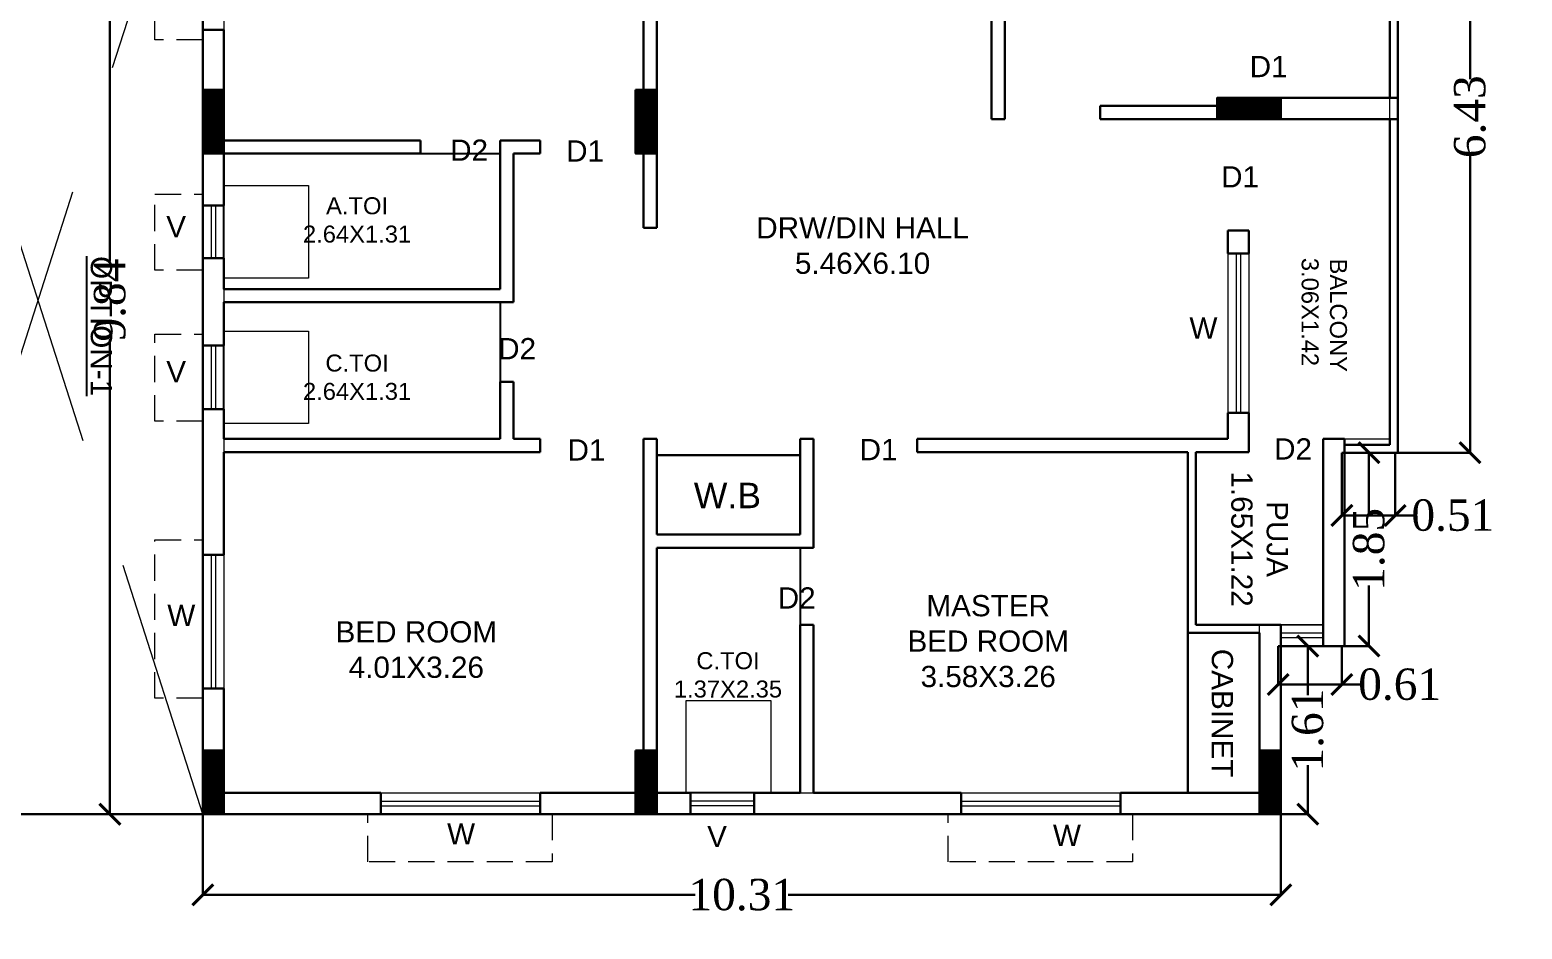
# Model space of a CAD drawing. Header units: metres. Extents: x 0 to 63445, y 32361 to 32804.
# Drawn here: x 63221.19 to 63235.47, y 32584.87 to 32593.47 of the extents above; entities that cross this region are included whole.
import ezdxf

# ---------------------------------------------------------------- set-up
doc = ezdxf.new("R2010")
doc.units = ezdxf.units.M
doc.header["$MEASUREMENT"] = 0
doc.header["$PDMODE"] = 34
doc.header["$PDSIZE"] = -10
for name, pattern in [('CONTINULUS', [0]), ('DASHED', [0.75, 0.5, -0.25]), ('DASHED2', [0.375, 0.25, -0.125])]:
    doc.linetypes.add(name, pattern=pattern)
doc.layers.get('0').update_dxf_attribs({"lineweight": 25})
doc.layers.add('BLK_1_FLR_5_BATH', color=3, linetype='Continuous', plot=False)
for name, color, linetype, lineweight in [('BLK_1_FLR_5_BLT_UP_AREA', 14, 'DASHED', 9), ('BLK_1_FLR_5_BLT_UP_AREA_DEDUCT', 41, 'DASHED', 9), ('BLK_1_FLR_5_UNITFA', 7, 'Continuous', 0), ('BLK_1_FLR_5_WATER_CLOSET', 7, 'Continuous', 0), ('COLUMN', 1, 'Continuous', 30), ('hatch', 251, 'Continuous', 20), ('TEXT-2', 65, 'Continuous', 18), ('wall', 7, 'Continuous', 30), ('window', 154, 'Continuous', 9)]:
    doc.layers.add(name, color=color, linetype=linetype, lineweight=lineweight)
doc.layers.add('text', color=65, linetype='Continuous')
doc.styles.add('AutoDCRFont', font='arial.ttf')
doc.styles.get("Standard").update_dxf_attribs({"font": 'arial.ttf', "height": 0.4})
doc.styles.add('TNR', font='times.ttf', dxfattribs={"height": 0.5})
doc.dimstyles.new('ARCHANA', dxfattribs={"dimscale": 0, "dimtxt": 0.5, "dimasz": 0.5, "dimexe": 0, "dimexo": 0, "dimgap": 0, "dimtad": 0, "dimzin": 0, "dimdsep": 46, "dimtxsty": 'TNR', "dimblk": 'ARCHTICK', "dimcen": 0.09, "dimclrd": 36, "dimclre": 36, "dimclrt": 7, "dimadec": 0, "dimazin": 0, "dimtfac": 1, "dimtofl": 0, "dimtmove": 0, "dimatfit": 3, "dimldrblk": 'ARCHTICK', "dimfxl": 1, "dimfrac": 2, "dimtolj": 1, "dimtzin": 0, "dimlwd": -1, "dimlwe": -1, "dimarcsym": 0})

# ---------------------------------------------------------------- blocks, each defined once
blk = doc.blocks.new('A$C7D115503')
at = {"layer": 'COLUMN', "ltscale": 3}
h = blk.add_hatch(dxfattribs=at)
h.set_pattern_fill('ANSI31', color=256, style=0)
h.paths.add_polyline_path([(-14.36, -11.59), (-6.36, -11.59), (-6.36, 12.41), (-14.36, 12.41)])
at = {"layer": 'COLUMN', "ltscale": 0.05}
for p, q in [((-14.36, 12.41), (-6.36, 12.41)), ((-14.36, 12.41), (-14.36, -11.59)), ((-6.36, 12.41), (-6.36, -11.59)), ((-6.36, -11.59), (-14.36, -11.59))]:
    blk.add_line(p, q, dxfattribs=at)
blk = doc.blocks.new('_ArchTick')
at = {"color": 0, "linetype": 'ByBlock', "const_width": 0.15}
blk.add_lwpolyline([(-0.5, -0.5), (0.5, 0.5)], dxfattribs=at)
blk = doc.blocks.new('*D614')
at = {"layer": 'Defpoints', "color": 0, "ltscale": 0.5, "transparency": 16777216}
for p in [(63222.843, 32595.807), (63221.955, 32585.968), (63222.843, 32585.968)]:
    blk.add_point(p, dxfattribs=at)
at = {"layer": 'wall', "color": 36, "ltscale": 0.5, "transparency": 16777216}
for p, q in [((63222.843, 32595.807), (63221.955, 32595.807)), ((63221.955, 32595.807), (63221.955, 32591.259)), ((63221.955, 32585.968), (63221.955, 32590.516)), ((63222.843, 32585.968), (63221.955, 32585.968))]:
    blk.add_line(p, q, dxfattribs=at)
at = {"layer": 'wall', "color": 36, "ltscale": 0.5, "transparency": 16777216, "xscale": 0.2, "yscale": 0.2, "zscale": 0.2}
for p, rotation in [((63221.955, 32595.807), 90), ((63221.955, 32585.968), 270)]:
    blk.add_blockref('_ArchTick', p, dxfattribs=dict(at, rotation=rotation))
at = {"layer": 'wall', "color": 7, "ltscale": 0.5, "transparency": 16777216, "insert": (63221.955, 32590.887), "char_height": 0.5, "attachment_point": 5, "rotation": 90, "style": 'TNR'}
blk.add_mtext('\\A1;{\\H0.6x;9.84}', dxfattribs=at)
blk = doc.blocks.new('*D615')
at = {"layer": 'Defpoints', "color": 0, "ltscale": 0.5, "transparency": 16777216}
for p in [(63222.843, 32585.968), (63233.157, 32585.968), (63233.157, 32585.196)]:
    blk.add_point(p, dxfattribs=at)
at = {"layer": 'wall', "color": 36, "ltscale": 0.5, "transparency": 16777216}
for p, q in [((63222.843, 32585.968), (63222.843, 32585.196)), ((63233.157, 32585.968), (63233.157, 32585.196)), ((63222.843, 32585.196), (63227.554, 32585.196)), ((63233.157, 32585.196), (63228.445, 32585.196))]:
    blk.add_line(p, q, dxfattribs=at)
at = {"layer": 'wall', "color": 36, "ltscale": 0.5, "transparency": 16777216, "xscale": 0.2, "yscale": 0.2, "zscale": 0.2, "rotation": 180}
blk.add_blockref('_ArchTick', (63222.843, 32585.196), dxfattribs=at)
at = {"layer": 'wall', "color": 36, "ltscale": 0.5, "transparency": 16777216, "xscale": 0.2, "yscale": 0.2, "zscale": 0.2}
blk.add_blockref('_ArchTick', (63233.157, 32585.196), dxfattribs=at)
at = {"layer": 'wall', "color": 7, "ltscale": 0.5, "transparency": 16777216, "insert": (63228, 32585.196), "char_height": 0.5, "attachment_point": 5, "style": 'TNR'}
blk.add_mtext('\\A1;{\\H0.6x;10.31}', dxfattribs=at)
blk = doc.blocks.new('*D616')
at = {"layer": 'Defpoints', "color": 0, "ltscale": 0.5, "transparency": 16777216}
for p in [(63234.251, 32595.858), (63234.251, 32589.427), (63234.967, 32589.427)]:
    blk.add_point(p, dxfattribs=at)
at = {"layer": 'wall', "color": 36, "ltscale": 0.5, "transparency": 16777216}
for p, q in [((63234.251, 32595.858), (63234.967, 32595.858)), ((63234.967, 32595.858), (63234.967, 32593.002)), ((63234.967, 32589.427), (63234.967, 32592.283)), ((63234.251, 32589.427), (63234.967, 32589.427))]:
    blk.add_line(p, q, dxfattribs=at)
at = {"layer": 'wall', "color": 36, "ltscale": 0.5, "transparency": 16777216, "xscale": 0.2, "yscale": 0.2, "zscale": 0.2}
for p, rotation in [((63234.967, 32595.858), 90), ((63234.967, 32589.427), 270)]:
    blk.add_blockref('_ArchTick', p, dxfattribs=dict(at, rotation=rotation))
at = {"layer": 'wall', "color": 7, "ltscale": 0.5, "transparency": 16777216, "insert": (63234.967, 32592.642), "char_height": 0.5, "attachment_point": 5, "rotation": 90, "style": 'TNR'}
blk.add_mtext('\\A1;{\\H0.6x;6.43}', dxfattribs=at)
blk = doc.blocks.new('*D617')
at = {"layer": 'Defpoints', "color": 0, "ltscale": 0.5, "transparency": 16777216}
for p in [(63233.741, 32589.427), (63234.251, 32589.427), (63234.251, 32588.827)]:
    blk.add_point(p, dxfattribs=at)
at = {"layer": 'wall', "color": 36, "ltscale": 0.5, "transparency": 16777216}
for p, q in [((63233.741, 32589.427), (63233.741, 32588.827)), ((63234.251, 32589.427), (63234.251, 32588.827)), ((63233.741, 32588.827), (63234.251, 32588.827)), ((63234.251, 32588.827), (63234.451, 32588.827))]:
    blk.add_line(p, q, dxfattribs=at)
at = {"layer": 'wall', "color": 36, "ltscale": 0.5, "transparency": 16777216, "xscale": 0.2, "yscale": 0.2, "zscale": 0.2, "rotation": 180}
blk.add_blockref('_ArchTick', (63233.741, 32588.827), dxfattribs=at)
at = {"layer": 'wall', "color": 36, "ltscale": 0.5, "transparency": 16777216, "xscale": 0.2, "yscale": 0.2, "zscale": 0.2}
blk.add_blockref('_ArchTick', (63234.251, 32588.827), dxfattribs=at)
at = {"layer": 'wall', "color": 7, "ltscale": 0.5, "transparency": 16777216, "insert": (63234.803, 32588.827), "char_height": 0.5, "attachment_point": 5, "style": 'TNR'}
blk.add_mtext('\\A1;{\\H0.6x;0.51}', dxfattribs=at)
blk = doc.blocks.new('*D618')
at = {"layer": 'Defpoints', "color": 0, "ltscale": 0.5, "transparency": 16777216}
for p in [(63233.741, 32589.427), (63233.741, 32587.577), (63234, 32587.577)]:
    blk.add_point(p, dxfattribs=at)
at = {"layer": 'wall', "color": 36, "ltscale": 0.5, "transparency": 16777216}
for p, q in [((63233.741, 32589.427), (63234, 32589.427)), ((63234, 32589.427), (63234, 32588.849)), ((63234, 32587.577), (63234, 32588.155)), ((63233.741, 32587.577), (63234, 32587.577))]:
    blk.add_line(p, q, dxfattribs=at)
at = {"layer": 'wall', "color": 36, "ltscale": 0.5, "transparency": 16777216, "xscale": 0.2, "yscale": 0.2, "zscale": 0.2}
for p, rotation in [((63234, 32589.427), 90), ((63234, 32587.577), 270)]:
    blk.add_blockref('_ArchTick', p, dxfattribs=dict(at, rotation=rotation))
at = {"layer": 'wall', "color": 7, "ltscale": 0.5, "transparency": 16777216, "insert": (63234, 32588.502), "char_height": 0.5, "attachment_point": 5, "rotation": 90, "style": 'TNR'}
blk.add_mtext('\\A1;{\\H0.6x;1.85}', dxfattribs=at)
blk = doc.blocks.new('*D619')
at = {"layer": 'Defpoints', "color": 0, "ltscale": 0.5, "transparency": 16777216}
for p in [(63233.131, 32587.577), (63233.741, 32587.577), (63233.131, 32587.209)]:
    blk.add_point(p, dxfattribs=at)
at = {"layer": 'wall', "color": 36, "ltscale": 0.5, "transparency": 16777216}
for p, q in [((63233.131, 32587.577), (63233.131, 32587.209)), ((63233.741, 32587.577), (63233.741, 32587.209)), ((63233.131, 32587.209), (63233.741, 32587.209)), ((63233.741, 32587.209), (63233.941, 32587.209))]:
    blk.add_line(p, q, dxfattribs=at)
at = {"layer": 'wall', "color": 36, "ltscale": 0.5, "transparency": 16777216, "xscale": 0.2, "yscale": 0.2, "zscale": 0.2, "rotation": 180}
blk.add_blockref('_ArchTick', (63233.131, 32587.209), dxfattribs=at)
at = {"layer": 'wall', "color": 36, "ltscale": 0.5, "transparency": 16777216, "xscale": 0.2, "yscale": 0.2, "zscale": 0.2}
blk.add_blockref('_ArchTick', (63233.741, 32587.209), dxfattribs=at)
at = {"layer": 'wall', "color": 7, "ltscale": 0.5, "transparency": 16777216, "insert": (63234.294, 32587.209), "char_height": 0.5, "attachment_point": 5, "style": 'TNR'}
blk.add_mtext('\\A1;{\\H0.6x;0.61}', dxfattribs=at)
blk = doc.blocks.new('*D620')
at = {"layer": 'Defpoints', "color": 0, "ltscale": 0.5, "transparency": 16777216}
for p in [(63233.131, 32587.577), (63233.131, 32585.968), (63233.415, 32585.968)]:
    blk.add_point(p, dxfattribs=at)
at = {"layer": 'wall', "color": 36, "ltscale": 0.5, "transparency": 16777216}
for p, q in [((63233.131, 32587.577), (63233.415, 32587.577)), ((63233.415, 32587.577), (63233.415, 32587.107)), ((63233.415, 32585.968), (63233.415, 32586.438)), ((63233.131, 32585.968), (63233.415, 32585.968))]:
    blk.add_line(p, q, dxfattribs=at)
at = {"layer": 'wall', "color": 36, "ltscale": 0.5, "transparency": 16777216, "xscale": 0.2, "yscale": 0.2, "zscale": 0.2}
for p, rotation in [((63233.415, 32587.577), 90), ((63233.415, 32585.968), 270)]:
    blk.add_blockref('_ArchTick', p, dxfattribs=dict(at, rotation=rotation))
at = {"layer": 'wall', "color": 7, "ltscale": 0.5, "transparency": 16777216, "insert": (63233.415, 32586.773), "char_height": 0.5, "attachment_point": 5, "rotation": 90, "style": 'TNR'}
blk.add_mtext('\\A1;{\\H0.6x;1.61}', dxfattribs=at)

msp = doc.modelspace()

# ---------------------------------------------------------------- linework, layer by layer
at = {"layer": 'BLK_1_FLR_5_BATH', "color": 3}
for points in [[(63225.6891, 32590.9933), (63223.0458, 32590.9933), (63223.0458, 32592.2888), (63225.6891, 32592.2888)], [(63225.6891, 32589.5582), (63223.0458, 32589.5582), (63223.0458, 32590.8663), (63225.6891, 32590.8663)], [(63227.1877, 32588.5168), (63228.5593, 32588.5168), (63228.5593, 32586.1713), (63227.1877, 32586.1713)]]:
    msp.add_lwpolyline(points, close=True, dxfattribs=at)
at = {"layer": 'BLK_1_FLR_5_BLT_UP_AREA', "color": 14, "linetype": 'CONTINULUS', "ltscale": 0.05}
msp.add_lwpolyline([(63170.8973, 32585.9681), (63233.1569, 32585.9681), (63233.1569, 32587.5769), (63233.7665, 32587.5769), (63233.7665, 32589.4269), (63234.2761, 32589.4269), (63234.2761, 32595.8576), (63233.1569, 32595.8576), (63233.1569, 32598.2961), (63234.2761, 32598.2961), (63234.2761, 32604.7267), (63233.7665, 32604.7267), (63233.7665, 32606.5767), (63233.1569, 32606.5767), (63233.1569, 32608.1855), (63170.8973, 32608.1855)], dxfattribs=at)
at = {"layer": 'BLK_1_FLR_5_BLT_UP_AREA_DEDUCT', "color": 14, "linetype": 'Continuous'}
msp.add_lwpolyline([(63222.8426, 32585.9681), (63219.694, 32585.9692), (63219.694, 32595.8068), (63222.8426, 32595.8068)], close=True, dxfattribs=at)
at = {"layer": 'BLK_1_FLR_5_UNITFA', "color": 3, "ltscale": 0.5}
msp.add_lwpolyline([(63234.1999, 32595.7814), (63233.1569, 32595.7814), (63233.1569, 32595.6544), (63227.0607, 32595.6544), (63227.0607, 32595.8068), (63223.0458, 32595.8068), (63223.0458, 32586.1713), (63232.9537, 32586.1713), (63232.9537, 32587.7801), (63233.5642, 32587.7801), (63233.5633, 32589.5582), (63234.1999, 32589.5582), (63234.1999, 32595.7814)], close=True, dxfattribs=at)
at = {"layer": 'BLK_1_FLR_5_WATER_CLOSET', "color": 3}
for points in [[(63223.8545, 32591.0978), (63223.0458, 32591.0978), (63223.0458, 32591.9827), (63223.8545, 32591.9827)], [(63223.8545, 32589.7054), (63223.0458, 32589.7054), (63223.0458, 32590.5904), (63223.8545, 32590.5904)], [(63228.2779, 32586.1713), (63227.4692, 32586.1713), (63227.4692, 32587.0562), (63228.2779, 32587.0562)]]:
    msp.add_lwpolyline(points, close=True, dxfattribs=at)
at = {"layer": 'hatch', "linetype": 'DASHED2', "ltscale": 10}
for p, q in [((63222.8426, 32585.9681), (63219.694, 32595.8068)), ((63219.694, 32585.9692), (63222.8426, 32595.8068))]:
    msp.add_line(p, q, dxfattribs=at)
at = {"layer": 'wall', "ltscale": 0.05}
for p, q in [((63227.1877, 32596.01), (63227.1877, 32592.6698)), ((63227.0607, 32595.8068), (63227.0607, 32592.6698)), ((63234.1999, 32595.7814), (63234.1999, 32592.8222)), ((63234.2761, 32595.8576), (63234.2761, 32592.8222)), ((63230.3882, 32595.6544), (63230.3882, 32592.619)), ((63230.5152, 32595.6544), (63230.5152, 32592.619)), ((63222.8426, 32593.4728), (63222.8426, 32591.7927)), ((63223.0458, 32593.4728), (63223.0458, 32592.4158)), ((63232.9537, 32592.8222), (63232.9537, 32592.746)), ((63233.1569, 32592.8222), (63233.1569, 32592.619)), ((63233.1569, 32592.619), (63233.1569, 32592.8222)), ((63231.4296, 32592.746), (63231.4296, 32592.619)), ((63231.4296, 32592.746), (63232.9537, 32592.746)), ((63231.4296, 32592.746), (63232.9537, 32592.746)), ((63226.9845, 32592.5936), (63227.1877, 32592.5936)), ((63230.3882, 32592.619), (63230.5152, 32592.619)), ((63230.3882, 32592.619), (63230.5152, 32592.619)), ((63231.4296, 32592.619), (63232.9537, 32592.619)), ((63231.4296, 32592.619), (63233.1569, 32592.619)), ((63234.1999, 32592.619), (63234.1999, 32589.5031)), ((63234.2761, 32592.619), (63234.2761, 32589.4269)), ((63226.9845, 32592.4666), (63227.0607, 32592.4666)), ((63227.0607, 32592.4666), (63227.0607, 32591.5786)), ((63227.1877, 32592.4666), (63227.1877, 32591.5786)), ((63223.0458, 32592.2888), (63223.0458, 32591.7927)), ((63227.0607, 32591.5786), (63227.0607, 32591.5786)), ((63227.0607, 32591.5786), (63227.1877, 32591.5786)), ((63227.0607, 32591.5786), (63227.1877, 32591.5786)), ((63232.6489, 32591.5522), (63232.8521, 32591.5522)), ((63232.6489, 32591.5522), (63232.6489, 32591.334)), ((63232.8521, 32591.5522), (63232.8521, 32591.334)), ((63232.8521, 32591.334), (63232.8521, 32591.5522)), ((63222.8426, 32591.2877), (63222.8426, 32590.4527)), ((63223.0458, 32591.2877), (63223.0458, 32590.9933)), ((63223.0458, 32590.9933), (63225.6891, 32590.9933)), ((63223.0458, 32590.8663), (63223.0458, 32590.4527)), ((63223.0458, 32590.8663), (63225.8161, 32590.8663)), ((63225.6891, 32590.1043), (63225.8161, 32590.1043)), ((63222.8426, 32589.8431), (63222.8426, 32588.4497)), ((63223.0458, 32589.8431), (63223.0458, 32589.5582)), ((63232.6489, 32589.81), (63232.6489, 32589.5582)), ((63232.8521, 32589.81), (63232.8521, 32589.5582)), ((63232.8521, 32589.4312), (63232.8521, 32589.81)), ((63223.0458, 32589.5582), (63225.6891, 32589.5582)), ((63225.8161, 32589.5582), (63226.0701, 32589.5582)), ((63226.0701, 32589.5582), (63226.0701, 32589.4312)), ((63227.0607, 32589.5582), (63227.0607, 32586.1586)), ((63227.1877, 32589.5582), (63227.1877, 32588.6438)), ((63228.5593, 32589.5582), (63228.5593, 32588.6438)), ((63228.6863, 32589.5582), (63228.6863, 32589.4312)), ((63229.677, 32589.5582), (63229.677, 32589.4312)), ((63229.677, 32589.5582), (63232.6489, 32589.5582)), ((63233.5633, 32589.5582), (63233.7665, 32589.5582)), ((63233.5633, 32589.5582), (63233.5633, 32587.5769)), ((63233.7665, 32589.5582), (63233.7665, 32587.5769)), ((63234.1999, 32589.5031), (63233.7665, 32589.5031)), ((63223.0458, 32589.4312), (63223.0458, 32588.4497)), ((63223.0458, 32589.4312), (63225.9939, 32589.4312)), ((63225.8669, 32589.4312), (63226.0701, 32589.4312)), ((63228.6863, 32589.4312), (63228.6863, 32588.5168)), ((63228.6863, 32589.4312), (63228.6863, 32589.4312)), ((63229.677, 32589.4312), (63232.2678, 32589.4312)), ((63232.344, 32589.4312), (63232.8521, 32589.4312)), ((63234.2761, 32589.4269), (63233.7665, 32589.4269)), ((63227.1877, 32588.6438), (63228.5593, 32588.6438)), ((63227.1877, 32588.5168), (63227.1877, 32586.565)), ((63227.1877, 32588.5168), (63228.6863, 32588.5168)), ((63228.5593, 32587.7801), (63228.5593, 32586.1713)), ((63228.5593, 32587.7801), (63228.6863, 32587.7801)), ((63228.6863, 32587.7801), (63228.6863, 32586.1713)), ((63232.2678, 32587.7039), (63232.9537, 32587.7039)), ((63232.344, 32587.7801), (63233.1569, 32587.7801)), ((63232.9537, 32587.7039), (63232.9537, 32586.1713)), ((63233.1569, 32587.5769), (63233.1569, 32585.9681)), ((63233.1569, 32587.5769), (63233.7665, 32587.5769)), ((63233.1569, 32585.9681), (63233.1569, 32587.5769)), ((63222.8426, 32587.171), (63222.8426, 32585.9681)), ((63223.0458, 32587.171), (63223.0458, 32586.1713)), ((63224.546, 32586.1713), (63223.0458, 32586.1713)), ((63226.9845, 32586.1713), (63226.0701, 32586.1713)), ((63226.0701, 32586.1713), (63226.0701, 32586.1586)), ((63227.5082, 32586.1713), (63227.1877, 32586.1713)), ((63227.5082, 32586.1713), (63227.3713, 32586.1713)), ((63228.5593, 32586.1713), (63228.116, 32586.1713)), ((63228.5593, 32586.1713), (63228.1178, 32586.1713)), ((63230.0994, 32586.1713), (63228.6863, 32586.1713)), ((63232.9537, 32586.1713), (63231.6235, 32586.1713)), ((63224.546, 32585.9681), (63223.0458, 32585.9681)), ((63226.9845, 32585.9681), (63226.0701, 32585.9681)), ((63227.5082, 32585.9681), (63226.9845, 32585.9681)), ((63230.0994, 32585.9681), (63228.1178, 32585.9681)), ((63233.1569, 32585.9681), (63231.6235, 32585.9681))]:
    msp.add_line(p, q, dxfattribs=at)
at = {"layer": 'wall', "ltscale": 3}
for p, q in [((63223.0458, 32593.4728), (63222.8426, 32593.4728)), ((63223.0458, 32591.7927), (63222.8426, 32591.7927)), ((63223.0458, 32591.2877), (63222.8426, 32591.2877)), ((63232.8521, 32591.334), (63232.6489, 32591.334)), ((63223.0458, 32590.4527), (63222.8426, 32590.4527)), ((63223.0458, 32589.8431), (63222.8426, 32589.8431)), ((63232.8521, 32589.81), (63232.6489, 32589.81)), ((63223.0458, 32588.4497), (63222.8426, 32588.4497)), ((63223.0458, 32587.171), (63222.8426, 32587.171)), ((63224.546, 32585.9681), (63224.546, 32586.1713)), ((63226.0701, 32585.9681), (63226.0701, 32586.1713)), ((63227.5082, 32586.1713), (63227.5082, 32585.9681)), ((63228.1178, 32586.1713), (63228.1178, 32585.9681)), ((63230.0994, 32585.9681), (63230.0994, 32586.1713)), ((63231.6235, 32585.9681), (63231.6235, 32586.1713))]:
    msp.add_line(p, q, dxfattribs=at)
at = {"layer": 'wall'}
for p, q in [((63233.1569, 32592.8222), (63234.2761, 32592.8222)), ((63234.2761, 32592.619), (63234.2761, 32592.8222)), ((63233.1569, 32592.619), (63234.2761, 32592.619)), ((63224.927, 32592.4158), (63223.0458, 32592.4158)), ((63224.927, 32592.2888), (63224.927, 32592.4158)), ((63226.0701, 32592.4158), (63225.6891, 32592.4158)), ((63225.6891, 32590.9933), (63225.6891, 32592.4158)), ((63226.0701, 32592.2888), (63226.0701, 32592.4158)), ((63224.927, 32592.2888), (63223.0458, 32592.2888)), ((63225.8161, 32590.8663), (63225.8161, 32592.2888)), ((63225.8161, 32592.2888), (63226.0701, 32592.2888)), ((63225.6891, 32589.5582), (63225.6891, 32590.1043)), ((63225.8161, 32589.5582), (63225.8161, 32590.1043)), ((63227.1877, 32589.5582), (63227.0607, 32589.5582)), ((63228.6863, 32589.5582), (63228.5593, 32589.5582)), ((63227.1877, 32589.4025), (63228.5593, 32589.4025)), ((63232.2678, 32587.7039), (63232.2678, 32589.4312)), ((63232.344, 32587.7801), (63232.344, 32589.4312)), ((63232.2678, 32587.7039), (63232.2678, 32586.1713)), ((63222.8426, 32585.9681), (63219.694, 32585.9681))]:
    msp.add_line(p, q, dxfattribs=at)
at = {"layer": 'wall', "ltscale": 0.1}
for p, q in [((63223.0458, 32591.7927), (63223.0458, 32592.2888)), ((63223.0458, 32590.4527), (63223.0458, 32590.5104)), ((63228.1178, 32586.1713), (63228.1756, 32586.1713))]:
    msp.add_line(p, q, dxfattribs=at)
at = {"layer": 'wall', "ltscale": 0.5}
msp.add_line((63233.1569, 32587.5769), (63233.1569, 32587.7801), dxfattribs=at)
msp.add_lwpolyline([(63219.694, 32598.3469), (63222.8426, 32598.3469), (63222.8426, 32608.1855), (63233.1569, 32608.1855), (63233.1569, 32606.5767), (63233.7665, 32606.5767), (63233.7665, 32604.7267), (63234.2507, 32604.7267), (63234.2761, 32604.7267), (63234.2761, 32598.2961), (63233.1569, 32598.2961), (63233.1569, 32595.8576), (63234.2507, 32595.8576), (63234.2761, 32595.8576), (63234.2761, 32589.4269), (63233.7665, 32589.4269), (63233.7665, 32587.5769), (63233.1569, 32587.5769), (63233.1569, 32585.9681), (63222.8426, 32585.9681), (63222.8426, 32595.8068), (63219.694, 32595.8068)], dxfattribs=at)
at = {"layer": 'wall'}
msp.add_arc((63233.1315, 32586.1194), 0.0254, 270, 0, dxfattribs=at)
at = {"layer": 'window'}
for p, q in [((63222.8426, 32591.7927), (63222.8426, 32591.2877)), ((63222.9225, 32591.7927), (63222.9225, 32591.2877)), ((63222.9658, 32591.7927), (63222.9658, 32591.2877)), ((63223.0458, 32591.7927), (63223.0458, 32591.2877)), ((63222.8426, 32591.2887), (63222.8426, 32591.2877)), ((63222.9225, 32591.2887), (63222.9225, 32591.2877)), ((63222.9658, 32591.2887), (63222.9658, 32591.2877)), ((63223.0458, 32591.2887), (63223.0458, 32591.2877)), ((63232.6489, 32591.334), (63232.6489, 32589.8109)), ((63232.7288, 32591.334), (63232.7288, 32589.8109)), ((63232.7721, 32591.334), (63232.7721, 32589.8109)), ((63232.8521, 32591.334), (63232.8521, 32589.8109)), ((63222.8426, 32590.4527), (63222.8426, 32589.8431)), ((63222.9225, 32590.4527), (63222.9225, 32589.8431)), ((63222.9658, 32590.4527), (63222.9658, 32589.8431)), ((63223.0458, 32590.4527), (63223.0458, 32589.8431)), ((63222.8426, 32589.844), (63222.8426, 32589.8431)), ((63222.9225, 32589.844), (63222.9225, 32589.8431)), ((63222.9658, 32589.844), (63222.9658, 32589.8431)), ((63223.0458, 32589.844), (63223.0458, 32589.8431)), ((63222.8426, 32588.4497), (63222.8426, 32587.1719)), ((63222.9225, 32588.4497), (63222.9225, 32587.1719)), ((63222.9658, 32588.4497), (63222.9658, 32587.1719)), ((63223.0458, 32588.4497), (63223.0458, 32587.1719)), ((63233.5642, 32587.7801), (63233.1569, 32587.7801)), ((63233.5642, 32587.7002), (63233.1569, 32587.7002)), ((63233.5642, 32587.6569), (63233.1569, 32587.6569)), ((63233.5642, 32587.5769), (63233.1569, 32587.5769)), ((63224.546, 32586.1713), (63226.0692, 32586.1713)), ((63224.546, 32586.0913), (63226.0692, 32586.0913)), ((63227.5091, 32586.1713), (63227.5082, 32586.1713)), ((63227.5091, 32586.0913), (63227.5082, 32586.0913)), ((63228.1178, 32586.1713), (63227.5091, 32586.1713)), ((63228.1178, 32586.0913), (63227.5091, 32586.0913)), ((63228.1169, 32586.1713), (63228.116, 32586.1713)), ((63230.0994, 32586.1713), (63231.6226, 32586.1713)), ((63230.0994, 32586.0913), (63231.6226, 32586.0913)), ((63224.546, 32586.048), (63226.0692, 32586.048)), ((63224.546, 32585.9681), (63226.0692, 32585.9681)), ((63227.5091, 32586.048), (63227.5082, 32586.048)), ((63227.5091, 32585.9681), (63227.5082, 32585.9681)), ((63228.1178, 32586.048), (63227.5091, 32586.048)), ((63227.5091, 32585.9681), (63228.1178, 32585.9681)), ((63230.0994, 32586.048), (63231.6226, 32586.048)), ((63230.0994, 32585.9681), (63231.6226, 32585.9681))]:
    msp.add_line(p, q, dxfattribs=at)
at = {"layer": 'window', "color": 8, "linetype": 'DASHED2'}
for points in [[(63222.8426, 32593.3791), (63222.3854, 32593.3791), (63222.3854, 32595.1412), (63222.8426, 32595.1412)], [(63222.8426, 32591.1726), (63222.3854, 32591.1726), (63222.3854, 32591.9019), (63222.8426, 32591.9019)], [(63222.8426, 32589.7279), (63222.3854, 32589.7279), (63222.3854, 32590.5619), (63222.8426, 32590.5619)], [(63222.8426, 32587.0773), (63222.3854, 32587.0773), (63222.3854, 32588.594), (63222.8426, 32588.594)], [(63226.1843, 32585.9681), (63226.1843, 32585.5109), (63224.4222, 32585.5109), (63224.4222, 32585.9681)], [(63231.7377, 32585.9681), (63231.7377, 32585.5109), (63229.9756, 32585.5109), (63229.9756, 32585.9681)]]:
    msp.add_lwpolyline(points, dxfattribs=at)

# ---------------------------------------------------------------- block references
at = {"layer": 'COLUMN', "ltscale": 0.05, "xscale": -0.025400733691282, "yscale": 0.025400733691282, "zscale": 0.025400733691282}
for p in [(63222.6809, 32592.5831), (63226.8229, 32592.5831), (63222.6809, 32586.2624), (63226.8229, 32586.2624), (63232.792, 32586.2624)]:
    msp.add_blockref('A$C7D115503', p, dxfattribs=at)
at = {"layer": 'COLUMN', "ltscale": 0.05, "xscale": -0.025400733691282, "yscale": 0.025400733691282, "zscale": 0.025400733691282, "rotation": 270}
msp.add_blockref('A$C7D115503', (63232.8415, 32592.9838), dxfattribs=at)

# ---------------------------------------------------------------- texts
at = {"layer": 'text'}
for s, insert, char_height, width, attachment_point in [('\\pxqc;D1', (63235.9743, 32593.2235), 0.20321, 5.867919, 3), ('\\pxqc,t17;D2', (63228.3248, 32592.4235), 0.203206, 5.867919, 3), ('\\pxqc;D1', (63229.4345, 32592.4158), 0.20321, 5.867919, 3), ('\\pxqc;D1', (63235.7009, 32592.1685), 0.20321, 5.867919, 3), ('\\pxqc;A.TOI\\P2.64X1.31', (63226.5519, 32591.4355), 0.162565, 4.465728, 9), ('\\pxqc;DRW/DIN HALL\\P5.46X6.10', (63231.9497, 32591.1356), 0.203206, 5.588511, 9), ('\\pxqc,t17;D2', (63228.7842, 32590.524), 0.203206, 5.867919, 3), ('\\pxqc;C.TOI\\P2.64X1.31', (63226.5519, 32589.9304), 0.162565, 4.465728, 9), ('\\pxqc;D1', (63229.4478, 32589.5552), 0.20321, 5.867919, 3), ('\\pxqc;D1', (63232.2426, 32589.5582), 0.20321, 5.867919, 3), ('\\pxqc,t17;D2', (63236.2078, 32589.5647), 0.203206, 5.867919, 3), ('\\pxqc;W.B', (63231.2308, 32588.8961), 0.24385, 6.736694, 9), ('\\pxqc,t17;D2', (63231.4592, 32588.1385), 0.203206, 5.867919, 3), ('\\pxqc;MASTER \\PBED ROOM\\P3.58X3.26', (63233.1517, 32587.1813), 0.203206, 5.588511, 9), ('\\pxqc;BED ROOM\\P4.01X3.26', (63227.6802, 32587.2699), 0.203206, 5.588511, 9), ('\\pxqc;C.TOI\\P1.37X2.35', (63230.1006, 32587.0823), 0.162565, 4.465728, 9)]:
    msp.add_mtext(s, dxfattribs=dict(at, insert=insert, char_height=char_height, width=width, attachment_point=attachment_point))
at = {"layer": 'text', "rotation": 270}
for s, insert, char_height, width, attachment_point in [('\\pxqc;{\\LOPTION-1}', (63221.9747, 32587.5139), 0.203206, 6.24893, 3), ('\\pxqc; BALCONY\\P3.06X1.42', (63233.7898, 32593.0091), 0.162565, 4.470808, 1), ('\\pxqc;PUJA\\P1.65X1.22', (63233.225, 32585.7576), 0.20321, 5.68602, 3), ('\\pxqc;CABINET', (63232.4939, 32589.8821), 0.203206, 5.893319, 7)]:
    msp.add_mtext(s, dxfattribs=dict(at, insert=insert, char_height=char_height, width=width, attachment_point=attachment_point))
at = {"layer": 'TEXT-2', "char_height": 0.2032, "width": 0.183842, "attachment_point": 7, "style": 'AutoDCRFont'}
for s, insert in [('V', (63222.4937, 32591.4883)), ('W', (63232.2827, 32590.5179)), ('V', (63222.4937, 32590.1007)), ('W', (63222.5037, 32587.7686)), ('W', (63225.1805, 32585.6783)), ('V', (63227.6686, 32585.6532)), ('W', (63230.9769, 32585.6632))]:
    msp.add_mtext(s, dxfattribs=dict(at, insert=insert))

# ---------------------------------------------------------------- dimensions: what is measured, and where the dimension line sits
at = {"layer": 'wall', "ltscale": 0.5}
for base, p1, p2, angle, picture, middle in [((63234.9666, 32589.4269), (63234.2507, 32595.8576), (63234.2507, 32589.4269), 270, '*D616', (63234.9666, 32592.6423)), ((63221.955, 32585.9681), (63222.8426, 32595.8068), (63222.8426, 32585.9681), 270, '*D614', (63221.955, 32590.8874)), ((63233.9999, 32587.5769), (63233.7411, 32589.4269), (63233.7411, 32587.5769), 270, '*D618', (63233.9999, 32588.5019)), ((63234.2507, 32588.8271), (63233.7411, 32589.4269), (63234.2507, 32589.4269), 180, '*D617', (63234.8033, 32588.8271)), ((63233.4146, 32585.9681), (63233.1315, 32587.5769), (63233.1315, 32585.9681), 270, '*D620', (63233.4146, 32586.7725))]:
    dim = msp.add_linear_dim(base=base, p1=p1, p2=p2, angle=angle, text='{\\H0.6x;<>}', dimstyle='ARCHANA', override={"dimscale": 1, "dimtxt": 0.3, "dimasz": 0.2, "dimfxl": 6, "dimarcsym": 1}, dxfattribs=at)
    dim.commit()
    dim.dimension.update_dxf_attribs({"geometry": picture, "text_midpoint": middle})
dim = msp.add_linear_dim(base=(63233.1315, 32587.2086), p1=(63233.7411, 32587.5769), p2=(63233.1315, 32587.5769), angle=180, text='{\\H0.6x;<>}', dimstyle='ARCHANA', override={"dimscale": 1, "dimtxt": 0.3, "dimasz": 0.2, "dimfxl": 6, "dimarcsym": 1}, dxfattribs=at)
dim.commit()
dim.dimension.update_dxf_attribs({"geometry": '*D619', "text_midpoint": (63234.2936, 32587.2086), "dimtype": 160})
dim = msp.add_linear_dim(base=(63233.1569, 32585.1961), p1=(63222.8426, 32585.9681), p2=(63233.1569, 32585.9681), text='{\\H0.6x;<>}', dimstyle='ARCHANA', override={"dimscale": 1, "dimtxt": 0.3, "dimasz": 0.2, "dimfxl": 6, "dimarcsym": 1}, dxfattribs=at)
dim.commit()
dim.dimension.update_dxf_attribs({"geometry": '*D615', "text_midpoint": (63227.9997, 32585.1961), "dimtype": 160})

doc.saveas('drawing.dxf')
